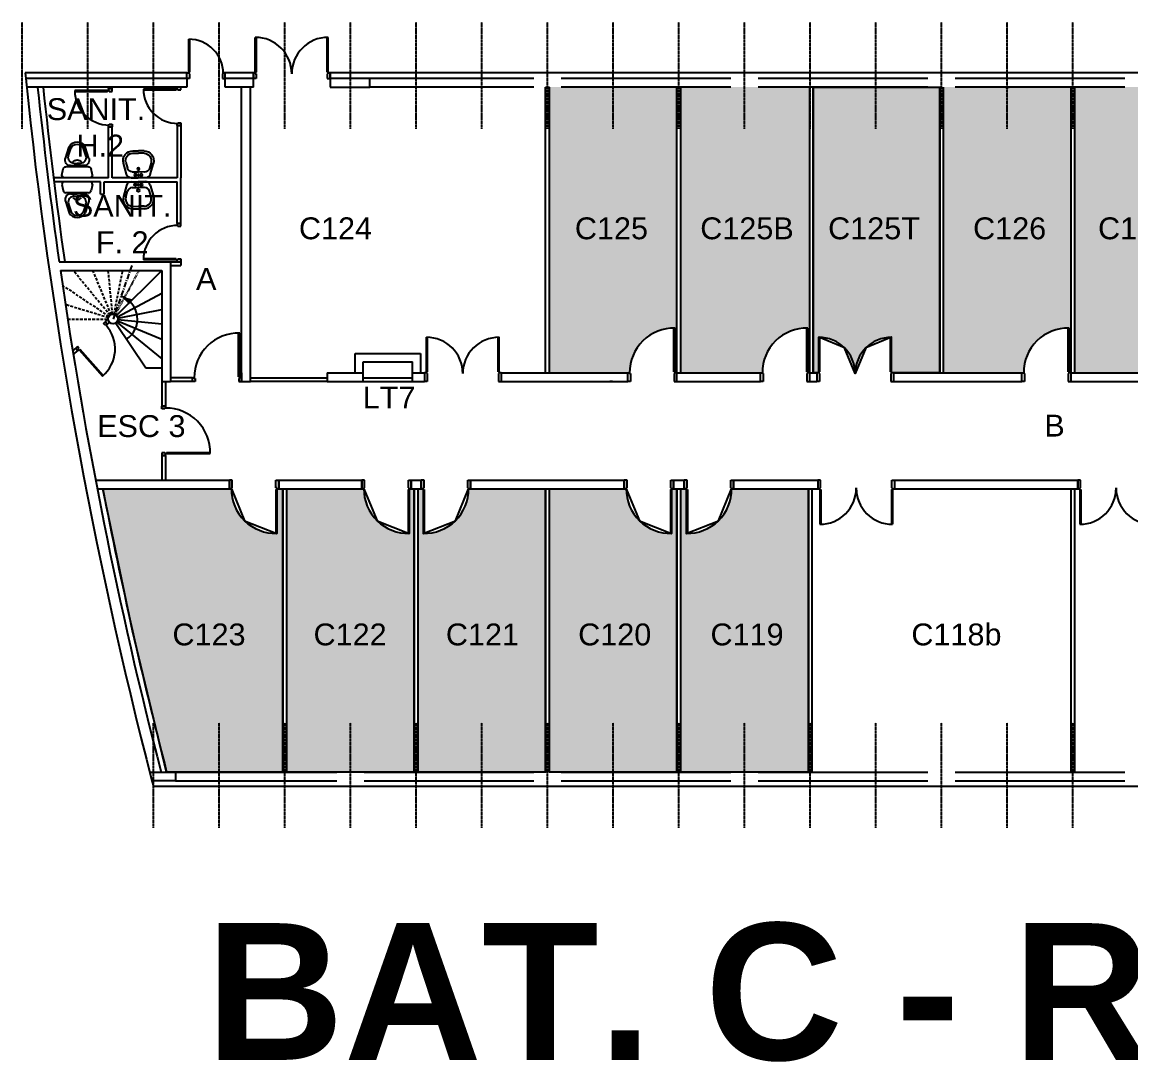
# Model space of a CAD drawing. Extents: x -17026 to -6684, y 7954 to 15956.
# Drawn here: x -17026 to -15000, y 8544 to 10445 of the extents above; entities that cross this region are included whole.
import ezdxf

# ---------------------------------------------------------------- set-up
doc = ezdxf.new("R2010")
doc.units = 0
doc.header["$MEASUREMENT"] = 0
for name, pattern in [('AXES', [2, 1.25, -0.25, 0.25, -0.25]), ('CACHE', [0.375, 0.25, -0.125]), ('DISCONTINU2', [0.375, 0.25, -0.125])]:
    doc.linetypes.add(name, pattern=pattern)
doc.layers.get('0').update_dxf_attribs({"linetype": 'CONTINUOUS'})
for name, color, linetype in [('BA_AXE_TRAME', 253, 'AXES'), ('BA_CLOISON_EXISTANTE', 4, 'CONTINUOUS'), ('BA_DOUBLAGE', 134, 'CONTINUOUS'), ('BA_ESCALIER', 8, 'CONTINUOUS'), ('BA_ESCALIER_CACHE', 252, 'DISCONTINU2'), ('BA_MENUIS_EXTERIEURE', 6, 'CONTINUOUS'), ('BA_MENUIS_INTERIEURE', 202, 'CONTINUOUS'), ('BA_STRUCTURE', 5, 'CONTINUOUS'), ('EQ_SANITAIRE', 60, 'CONTINUOUS'), ('Nom. Circulation', 1, 'CONTINUOUS'), ('Nom. Texte', 250, 'CONTINUOUS'), ('SUN', 2, 'CONTINUOUS'), ('TXT_REP_PIECE', 250, 'CONTINUOUS')]:
    doc.layers.add(name, color=color, linetype=linetype)
doc.styles.add('ARIAL', font='arial.ttf')

# ---------------------------------------------------------------- blocks, each defined once
blk = doc.blocks.new('WC')
for p, q in [((-35.6, 21.6), (-56.7, 14.5)), ((-20.3, -20.8), (-20.3, 20.8)), ((-5, 27.9), (-16.3, 25.7)), ((0, -22.9), (0, 22.9)), ((-39.3, 16.2), (-55.4, 10.7)), ((-26.4, 5.3), (-26.4, 0)), ((-26.4, -5.3), (-26.4, 0)), ((-20.3, 14), (-22.5, 14)), ((-22.4, 12.2), (-22.4, 0)), ((-22.4, -12.2), (-22.4, 0)), ((-35.6, -21.6), (-56.7, -14.5)), ((-39.3, -16.2), (-55.4, -10.7)), ((-20.3, -14), (-22.5, -14)), ((-5, -27.9), (-16.3, -25.7))]:
    blk.add_line(p, q)
for centre, radius, start, end in [((-32.4, 12.2), 10, 0, 108.6162), ((-15.3, 20.8), 5, 101.0796, 180), ((-5, 22.9), 5, 0, 90), ((-49.5, 0), 16.2, 116.4444, 180), ((-49.5, -0.4), 16.2, 178.1961, 178.7319), ((-49.5, 0), 16.2, 180, 243.5556), ((-49.5, 0), 12.2, 116.4444, 180), ((-49.5, 0), 12.2, 180, 243.5556), ((-37.4, 5.3), 11, 0, 102.4), ((-21.2, 0), 11.5, 134.9643, 225.0357), ((-37.4, -5.3), 11, 257.6, 0), ((-32.4, -12.2), 10, 251.3838, 0), ((-15.3, -20.8), 5, 180, 258.9204), ((-5, -22.9), 5, 270, 0)]:
    blk.add_arc(centre, radius, start, end)
blk = doc.blocks.new('LAV60')
for p, q in [((-14.4, 0), (0, 0)), ((14.4, 0), (0, 0)), ((-24, -7.3), (-30.4, -29.5)), ((-25.6, -30.9), (-22.3, -19.3)), ((-12.7, -12), (0, -12)), ((12.7, -12), (0, -12)), ((25.6, -30.9), (22.3, -19.3)), ((24, -7.3), (30.4, -29.5)), ((-11.2, -50), (0, -50)), ((-11.2, -55), (0, -55)), ((11.2, -50), (0, -50)), ((11.2, -55), (0, -55))]:
    blk.add_line(p, q)
for centre, radius in [((-6, -6), 2.61), ((0, -17.8), 2.54), ((0, -6), 1.44), ((6, -6), 2.61)]:
    blk.add_circle(centre, radius)
for centre, radius, start, end in [((-14.4, -10), 10, 90, 164.0546), ((14.4, -10), 10, 15.9454, 90), ((-12.7, -22), 10, 90, 164.0546), ((12.7, -22), 10, 15.9454, 90), ((-11.2, -35), 20, 164.0546, 270), ((-11.2, -35), 15, 164.0546, 270), ((11.2, -35), 20, 270, 15.9454), ((11.2, -35), 15, 270, 15.9454)]:
    blk.add_arc(centre, radius, start, end)

msp = doc.modelspace()

# ---------------------------------------------------------------- hatches: boundary and pattern name
at = {"layer": 'BA_ESCALIER'}
msp.add_hatch(color=256, dxfattribs=at).paths.add_polyline_path([(-16844.9, 9943.7), (-16829.9, 9928.6), (-16825.6, 9938.3)])
at = {"layer": 'SUN'}
h = msp.add_hatch(color=256, dxfattribs=at)
h.dxf.hatch_style = 1
h.paths.add_polyline_path([(-15829.1, 10325.8), (-16040.6, 10325.8), (-16062.1, 10325.8), (-16062.1, 9803.5), (-15919.1, 9803.5), (-15915.6, 9803.5, -0.424281), (-15832.6, 9885.1), (-15832.6, 9803.5), (-15829.1, 9803.5)])
h.paths.add_polyline_path([(-15586.6, 10325.8), (-15680.6, 10325.8), (-15730.6, 10325.8), (-15822.1, 10325.8), (-15822.1, 9803.5), (-15676.6, 9803.5), (-15673.1, 9803.5, -0.424281), (-15590.1, 9885.1), (-15590.1, 9803.5), (-15586.6, 9803.5)])
h.paths.add_polyline_path([(-15109.1, 10325.8), (-15320.6, 10325.8), (-15342.1, 10325.8), (-15342.1, 9803.5), (-15199.1, 9803.5), (-15195.6, 9803.5, -0.424281), (-15112.6, 9885.1), (-15112.6, 9803.5), (-15109.1, 9803.5)])
h.paths.add_polyline_path([(-14869.1, 10325.8), (-14960.6, 10325.8), (-15010.6, 10325.8), (-15102.1, 10325.8), (-15102.1, 9803.5), (-14959.1, 9803.5), (-14955.6, 9803.5, -0.424281), (-14872.6, 9885.1), (-14872.6, 9803.5), (-14869.1, 9803.5)])
h.paths.add_polyline_path([(-16026, 10025.6), (-15872.4, 10025.6), (-15872.4, 10108), (-16026, 10108)], flags=24)
h.paths.add_polyline_path([(-15796.6, 10025.6), (-15605.7, 10025.6), (-15605.7, 10108), (-15796.6, 10108)], flags=24)
h.paths.add_polyline_path([(-15298.2, 10025.6), (-15144.6, 10025.6), (-15144.6, 10108), (-15298.2, 10108)], flags=24)
h.paths.add_polyline_path([(-15069.6, 10025.6), (-14878.7, 10025.6), (-14878.7, 10108), (-15069.6, 10108)], flags=24)
h = msp.add_hatch(color=256, dxfattribs=at)
h.dxf.hatch_style = 1
h.paths.add_polyline_path([(-15349.1, 10325.8), (-15579.6, 10325.8), (-15579.6, 9803.5), (-15570, 9803.5), (-15570, 9868.5, -0.414137), (-15503.5, 9802, -0.414214), (-15437, 9868.5), (-15437, 9803.5), (-15349.1, 9803.5)])
h.paths.add_polyline_path([(-15563.8, 10025.6), (-15376.1, 10025.6), (-15376.1, 10108), (-15563.8, 10108)], flags=24)
h = msp.add_hatch(color=256, dxfattribs=at)
h.dxf.hatch_style = 1
h.paths.add_polyline_path([(-16643.4, 9591.5), (-16878.4, 9591.5), (-16824, 9331.6), (-16761.6, 9073.5), (-16549.1, 9073.5), (-16549.1, 9591.5), (-16560.4, 9591.5), (-16560.4, 9509.9, -0.424281)])
h.paths.add_polyline_path([(-16401.3, 9591.5), (-16542.1, 9591.5), (-16542.1, 9073.5), (-16309.1, 9073.5), (-16309.1, 9591.5), (-16318.3, 9591.5), (-16318.4, 9509.9, -0.424281)])
h.paths.add_polyline_path([(-16069.1, 9591.5), (-16209.8, 9591.5, -0.424281), (-16292.8, 9509.9), (-16292.8, 9591.5), (-16302.1, 9591.5), (-16302.1, 9073.5), (-16069.1, 9073.5)])
h.paths.add_polyline_path([(-16062.1, 9073.5), (-15829.1, 9073.5), (-15829.1, 9591.5), (-15838.9, 9591.5), (-15838.9, 9509.9, -0.424281), (-15921.9, 9591.5), (-16062.1, 9591.5)])
h.paths.add_polyline_path([(-15822.1, 9073.5), (-15589.1, 9073.5), (-15589.1, 9591.5), (-15729.3, 9591.5, -0.424281), (-15812.2, 9509.9), (-15812.3, 9591.5), (-15822.1, 9591.5)])
h.paths.add_polyline_path([(-16761.2, 9283.1), (-16607.6, 9283.1), (-16607.6, 9365.5), (-16761.2, 9365.5)], flags=24)
h.paths.add_polyline_path([(-16503.1, 9283.1), (-16349.5, 9283.1), (-16349.5, 9365.5), (-16503.1, 9365.5)], flags=24)
h.paths.add_polyline_path([(-16257.7, 9283.1), (-16104.1, 9283.1), (-16104.1, 9365.5), (-16257.7, 9365.5)], flags=24)
h.paths.add_polyline_path([(-16019.7, 9283.1), (-15866.1, 9283.1), (-15866.1, 9365.5), (-16019.7, 9365.5)], flags=24)
h.paths.add_polyline_path([(-15778.1, 9283.1), (-15624.5, 9283.1), (-15624.5, 9365.5), (-15778.1, 9365.5)], flags=24)

# ---------------------------------------------------------------- linework, layer by layer
at = {"layer": 'BA_AXE_TRAME'}
for p, q in [((-17025.6, 10249.8), (-17025.6, 10444.6)), ((-16905.6, 10249.8), (-16905.6, 10444.6)), ((-16785.6, 10249.8), (-16785.6, 10444.6)), ((-16665.6, 10249.8), (-16665.6, 10444.6)), ((-16545.6, 10249.8), (-16545.6, 10444.6)), ((-16545.6, 10249.8), (-16545.6, 10444.6)), ((-16425.6, 10249.8), (-16425.6, 10444.6)), ((-16425.6, 10249.8), (-16425.6, 10444.6)), ((-16305.6, 10249.8), (-16305.6, 10444.6)), ((-16305.6, 10249.8), (-16305.6, 10444.6)), ((-16185.6, 10249.8), (-16185.6, 10444.6)), ((-16185.6, 10249.8), (-16185.6, 10444.6)), ((-16065.6, 10249.8), (-16065.6, 10444.6)), ((-16065.6, 10249.8), (-16065.6, 10444.6)), ((-15945.6, 10249.8), (-15945.6, 10444.6)), ((-15945.6, 10249.8), (-15945.6, 10444.6)), ((-15825.6, 10249.8), (-15825.6, 10444.6)), ((-15825.6, 10249.8), (-15825.6, 10444.6)), ((-15705.6, 10249.8), (-15705.6, 10444.6)), ((-15705.6, 10249.8), (-15705.6, 10444.6)), ((-15585.6, 10249.8), (-15585.6, 10444.6)), ((-15585.6, 10249.8), (-15585.6, 10444.6)), ((-15465.6, 10249.8), (-15465.6, 10444.6)), ((-15465.6, 10249.8), (-15465.6, 10444.6)), ((-15345.6, 10249.8), (-15345.6, 10444.6)), ((-15345.6, 10249.8), (-15345.6, 10444.6)), ((-15225.6, 10249.8), (-15225.6, 10444.6)), ((-15225.6, 10249.8), (-15225.6, 10444.6)), ((-15105.6, 10249.8), (-15105.6, 10444.6)), ((-15105.6, 10249.8), (-15105.6, 10444.6)), ((-16785.6, 8971.9), (-16785.6, 9163.5)), ((-16665.6, 8971.9), (-16665.6, 9163.5)), ((-16545.6, 8971.9), (-16545.6, 9163.5)), ((-16425.6, 8971.9), (-16425.6, 9163.5)), ((-16305.6, 8971.9), (-16305.6, 9163.5)), ((-16185.6, 8971.9), (-16185.6, 9163.5)), ((-16065.6, 8971.9), (-16065.6, 9163.5)), ((-15945.6, 8971.9), (-15945.6, 9163.5)), ((-15825.6, 8971.9), (-15825.6, 9163.5)), ((-15705.6, 8971.9), (-15705.6, 9163.5)), ((-15585.6, 8971.9), (-15585.6, 9163.5)), ((-15465.6, 8971.9), (-15465.6, 9163.5)), ((-15345.6, 8971.9), (-15345.6, 9163.5)), ((-15225.6, 8971.9), (-15225.6, 9163.5)), ((-15105.6, 8971.9), (-15105.6, 9163.5))]:
    msp.add_line(p, q, dxfattribs=at)
at = {"layer": 'BA_CLOISON_EXISTANTE'}
for p, q in [((-16868, 10323), (-16868, 10325.8)), ((-16868, 10323), (-16861, 10323)), ((-16861, 10323), (-16861, 10325.8)), ((-16069.1, 9803.5), (-16069.1, 10325.8)), ((-16069.1, 10325.8), (-16062.1, 10325.8)), ((-16062.1, 9803.5), (-16062.1, 10325.8)), ((-15829.1, 9803.5), (-15829.1, 10325.8)), ((-15829.1, 10325.8), (-15822.1, 10325.8)), ((-15822.1, 9803.5), (-15822.1, 10325.8)), ((-15586.6, 9803.5), (-15586.6, 10325.8)), ((-15579.6, 9963.4), (-15579.6, 10325.8)), ((-15349.1, 9803.5), (-15349.1, 10325.8)), ((-15342.1, 9803.5), (-15342.1, 10325.8)), ((-15229.1, 10325.8), (-15222.1, 10325.8)), ((-15109.1, 9803.5), (-15109.1, 10325.8)), ((-15102.1, 9803.5), (-15102.1, 10325.8)), ((-16868, 10159.9), (-16868, 10253)), ((-16868, 10253), (-16861, 10253)), ((-16861, 10159.9), (-16861, 10253)), ((-16742.6, 10255.8), (-16742.6, 10159.9)), ((-16742.6, 10255.8), (-16735.6, 10255.8)), ((-16735.6, 10255.8), (-16735.6, 10159.9)), ((-16868, 10159.9), (-16967.5, 10159.9)), ((-16882.6, 10152.9), (-16967.5, 10152.9)), ((-16882.6, 10129.9), (-16882.6, 10152.9)), ((-16875.6, 10129.9), (-16875.6, 10152.9)), ((-16875.6, 10152.9), (-16742.6, 10152.9)), ((-16742.6, 10159.9), (-16861, 10159.9)), ((-16742.6, 10076.6), (-16742.6, 10152.9)), ((-16735.6, 10076.6), (-16735.6, 10159.9)), ((-16882.6, 10129.9), (-16875.6, 10129.9)), ((-16742.6, 10076.6), (-16735.6, 10076.6)), ((-16754.6, 10006.6), (-16735.6, 10006.6)), ((-16754.6, 9999.6), (-16735.6, 9999.6)), ((-16735.6, 10006.6), (-16735.6, 9999.6)), ((-15579.6, 9803.5), (-15579.6, 9956.4)), ((-16868.4, 9901.4), (-16873.9, 9896.5)), ((-16870.2, 9892.3), (-16873.9, 9896.5)), ((-16866.2, 9895.9), (-16870.2, 9892.3)), ((-16927.8, 9848.8), (-16933.3, 9844)), ((-16924.1, 9844.6), (-16927.8, 9848.8)), ((-16924.1, 9844.6), (-16932.3, 9837.4)), ((-16770.6, 9787.5), (-16770.6, 9742.5)), ((-16763.6, 9787.5), (-16763.6, 9742.5)), ((-16714.6, 9794.5), (-16754.6, 9794.5)), ((-16714.6, 9787.5), (-16754.6, 9787.5)), ((-16608.6, 9794.5), (-16468.6, 9794.5)), ((-16468.6, 9787.5), (-16608.6, 9787.5)), ((-16402.4, 9794.5), (-16312.5, 9794.5)), ((-16402.4, 9787.5), (-16312.5, 9787.5)), ((-16402.4, 9787.5), (-16312.5, 9787.5)), ((-16763.6, 9742.5), (-16770.6, 9742.5)), ((-16763.6, 9652.5), (-16770.6, 9652.5)), ((-16770.6, 9652.5), (-16770.6, 9607.5)), ((-16763.6, 9652.5), (-16763.6, 9607.5)), ((-16549.1, 9073.5), (-16549.1, 9591.5)), ((-16542.1, 9073.5), (-16542.1, 9591.5)), ((-16309.1, 9073.5), (-16309.1, 9591.5)), ((-16302.1, 9073.5), (-16302.1, 9591.5)), ((-16069.1, 9073.5), (-16069.1, 9591.5)), ((-16062.1, 9073.5), (-16062.1, 9591.5)), ((-15829.1, 9073.5), (-15829.1, 9591.5)), ((-15822.1, 9073.5), (-15822.1, 9591.5)), ((-15589.1, 9073.5), (-15589.1, 9591.5)), ((-15582.1, 9073.5), (-15582.1, 9591.5)), ((-15109.1, 9073.5), (-15109.1, 9591.5)), ((-15102.1, 9073.5), (-15102.1, 9591.5))]:
    msp.add_line(p, q, dxfattribs=at)
at = {"layer": 'BA_CLOISON_EXISTANTE', "color": 4}
for p, q in [((-15586.6, 9803.5), (-15586.6, 10325.8)), ((-15579.6, 9803.5), (-15579.6, 10325.8))]:
    msp.add_line(p, q, dxfattribs=at)
at = {"layer": 'BA_DOUBLAGE', "ltscale": 10}
for start, end in [(185.95235, 188.10495), (190.92267, 194.47719)]:
    msp.add_arc((-8473.2, 11213.5), 8560.2, start, end, dxfattribs=at)
at = {"layer": 'BA_ESCALIER', "linetype": 'CACHE', "ltscale": 20}
for p, q in [((-16865.1, 9908.6), (-16932.4, 9990.6)), ((-16862.9, 9910), (-16896.3, 9990.6)), ((-16860.4, 9910.6), (-16868.3, 9990.6)), ((-16857.8, 9910.5), (-16841.8, 9990.6)), ((-16866.9, 9906.7), (-16951.8, 9963.4)), ((-16868, 9904.3), (-16946.5, 9928.1)), ((-16942.5, 9901.7), (-16868.4, 9901.7))]:
    msp.add_line(p, q, dxfattribs=at)
at = {"layer": 'BA_ESCALIER', "linetype": 'CACHE', "ltscale": 7}
msp.add_line((-16855.3, 9909.6), (-16812, 9990.6), dxfattribs=at)
at = {"layer": 'BA_ESCALIER'}
for p, q in [((-16853.2, 9908), (-16770.6, 9990.6)), ((-16851.7, 9905.9), (-16770.6, 9949.3)), ((-16850.8, 9903.5), (-16770.6, 9919.4)), ((-16854.6, 9894.4), (-16799.9, 9812.6)), ((-16852.6, 9896.1), (-16770.6, 9828.8)), ((-16851.3, 9898.3), (-16770.6, 9864.9)), ((-16850.7, 9900.9), (-16770.6, 9893)), ((-16799.9, 9812.6), (-16770.6, 9812.6))]:
    msp.add_line(p, q, dxfattribs=at)
msp.add_arc((-16859.5, 9901.7), 44.4, 303.75, 70.8279, dxfattribs=at)
at = {"layer": 'BA_ESCALIER_CACHE', "linetype": 'AXES', "ltscale": 8}
msp.add_line((-16825.5, 9999.5), (-16859.5, 9901.7), dxfattribs=at)
at = {"layer": 'BA_MENUIS_EXTERIEURE'}
for p, q in [((-16724.7, 10351.8), (-17020.1, 10351.8)), ((-17020.1, 10351.8), (-17019.1, 10341.8)), ((-16724.7, 10341.8), (-16724.7, 10351.8)), ((-16654.7, 10341.8), (-16654.7, 10351.8)), ((-16603.1, 10351.8), (-16654.7, 10351.8)), ((-16603.1, 10341.8), (-16603.1, 10351.8)), ((-13662, 10351.8), (-16463.1, 10351.8)), ((-16463.1, 10341.8), (-16463.1, 10351.8)), ((-16463.1, 10341.8), (-16463.1, 10351.8)), ((-13662, 10351.8), (-16463.1, 10351.8)), ((-16603.1, 10341.8), (-16654.7, 10341.8)), ((-16090.6, 10341.8), (-16390.1, 10341.8)), ((-16090.6, 10341.8), (-16390.1, 10341.8)), ((-15730.6, 10341.8), (-16040.6, 10341.8)), ((-15730.6, 10341.8), (-16040.6, 10341.8)), ((-15370.6, 10341.8), (-15680.6, 10341.8)), ((-15370.6, 10341.8), (-15680.6, 10341.8)), ((-15010.6, 10341.8), (-15320.6, 10341.8)), ((-15010.6, 10341.8), (-15320.6, 10341.8)), ((-16090.6, 10325.8), (-16390.1, 10325.8)), ((-16090.6, 10325.8), (-16390.1, 10325.8)), ((-15730.6, 10325.8), (-16040.6, 10325.8)), ((-15730.6, 10325.8), (-16040.6, 10325.8)), ((-15370.6, 10325.8), (-15680.6, 10325.8)), ((-15370.6, 10325.8), (-15680.6, 10325.8)), ((-15010.6, 10325.8), (-15320.6, 10325.8)), ((-15010.6, 10325.8), (-15320.6, 10325.8)), ((-16788.5, 9057.5), (-16785.9, 9047.5)), ((-16745.6, 9073.5), (-16450.6, 9073.5)), ((-16745.6, 9057.5), (-16450.6, 9057.5)), ((-16400.6, 9073.5), (-16090.6, 9073.5)), ((-16400.6, 9057.5), (-16090.6, 9057.5)), ((-16040.6, 9073.5), (-15730.6, 9073.5)), ((-16040.6, 9057.5), (-15730.6, 9057.5)), ((-15680.6, 9073.5), (-15370.6, 9073.5)), ((-15680.6, 9057.5), (-15370.6, 9057.5)), ((-15320.6, 9073.5), (-15010.6, 9073.5)), ((-15320.6, 9057.5), (-15010.6, 9057.5)), ((-16785.9, 9047.5), (-13661, 9047.5))]:
    msp.add_line(p, q, dxfattribs=at)
at = {"layer": 'BA_MENUIS_INTERIEURE'}
for p, q in [((-16721.2, 10353.3), (-16721.2, 10413.3)), ((-16719.2, 10353.3), (-16719.2, 10413.3)), ((-16599.6, 10353.3), (-16599.6, 10416.8)), ((-16597.6, 10353.3), (-16597.6, 10416.8)), ((-16468.6, 10353.3), (-16468.6, 10416.8)), ((-16468.6, 10353.3), (-16468.6, 10416.8)), ((-16466.6, 10353.3), (-16466.6, 10416.8)), ((-16466.6, 10353.3), (-16466.6, 10416.8)), ((-16724.7, 10351.8), (-16721.2, 10351.8)), ((-16724.7, 10341.8), (-16724.7, 10351.8)), ((-16721.2, 10353.3), (-16719.2, 10353.3)), ((-16721.2, 10351.8), (-16721.2, 10350.3)), ((-16654.7, 10351.8), (-16658.2, 10351.8)), ((-16658.2, 10351.8), (-16658.2, 10350.3)), ((-16654.7, 10341.8), (-16654.7, 10351.8)), ((-16599.6, 10351.8), (-16603.1, 10351.8)), ((-16603.1, 10351.8), (-16603.1, 10341.8)), ((-16599.6, 10353.3), (-16597.6, 10353.3)), ((-16599.6, 10351.8), (-16599.6, 10350.3)), ((-16466.6, 10353.3), (-16468.6, 10353.3)), ((-16466.6, 10353.3), (-16468.6, 10353.3)), ((-16466.6, 10351.8), (-16466.6, 10350.3)), ((-16463.1, 10351.8), (-16466.6, 10351.8)), ((-16466.6, 10351.8), (-16466.6, 10350.3)), ((-16463.1, 10351.8), (-16466.6, 10351.8)), ((-16463.1, 10351.8), (-16463.1, 10341.8)), ((-16463.1, 10351.8), (-16463.1, 10341.8)), ((-16719.7, 10341.8), (-16724.7, 10341.8)), ((-16721.2, 10350.3), (-16719.7, 10350.3)), ((-16719.7, 10350.3), (-16719.7, 10341.8)), ((-16659.7, 10350.3), (-16659.7, 10341.8)), ((-16658.2, 10350.3), (-16659.7, 10350.3)), ((-16659.7, 10341.8), (-16654.7, 10341.8)), ((-16598.1, 10341.8), (-16603.1, 10341.8)), ((-16599.6, 10350.3), (-16598.1, 10350.3)), ((-16598.1, 10350.3), (-16598.1, 10341.8)), ((-16468.1, 10350.3), (-16468.1, 10341.8)), ((-16466.6, 10350.3), (-16468.1, 10350.3)), ((-16468.1, 10350.3), (-16468.1, 10341.8)), ((-16466.6, 10350.3), (-16468.1, 10350.3)), ((-16468.1, 10341.8), (-16463.1, 10341.8)), ((-16468.1, 10341.8), (-16463.1, 10341.8)), ((-16869.5, 10319.5), (-16929.5, 10319.5)), ((-16869.5, 10317.5), (-16929.4, 10317.5)), ((-16869.5, 10319.5), (-16869.5, 10317.5)), ((-16861, 10323), (-16868, 10323)), ((-16868, 10323), (-16868, 10319.5)), ((-16868, 10319.5), (-16866.5, 10319.5)), ((-16866.5, 10319.5), (-16866.5, 10318)), ((-16866.5, 10318), (-16861, 10318)), ((-16861, 10318), (-16861, 10323)), ((-16744.1, 10322.3), (-16804.1, 10322.3)), ((-16744.1, 10320.3), (-16804.1, 10320.3)), ((-16744.1, 10322.3), (-16744.1, 10320.3)), ((-16742.6, 10325.8), (-16742.6, 10322.3)), ((-16742.6, 10322.3), (-16741.1, 10322.3)), ((-16741.1, 10322.3), (-16741.1, 10320.8)), ((-16741.1, 10320.8), (-16735.6, 10320.8)), ((-16735.6, 10320.8), (-16735.6, 10325.8)), ((-16868, 10256.5), (-16866.5, 10256.5)), ((-16868, 10253), (-16868, 10256.5)), ((-16861, 10253), (-16868, 10253)), ((-16866.5, 10256.5), (-16866.5, 10258)), ((-16866.5, 10258), (-16861, 10258)), ((-16861, 10258), (-16861, 10253)), ((-16742.6, 10259.3), (-16741.1, 10259.3)), ((-16742.6, 10255.8), (-16742.6, 10259.3)), ((-16735.6, 10255.8), (-16742.6, 10255.8)), ((-16741.1, 10259.3), (-16741.1, 10260.8)), ((-16741.1, 10260.8), (-16735.6, 10260.8)), ((-16735.6, 10260.8), (-16735.6, 10255.8)), ((-16742.6, 10076.6), (-16742.6, 10073.1)), ((-16735.6, 10076.6), (-16742.6, 10076.6)), ((-16742.6, 10073.1), (-16741.1, 10073.1)), ((-16741.1, 10073.1), (-16741.1, 10071.6)), ((-16741.1, 10071.6), (-16735.6, 10071.6)), ((-16735.6, 10071.6), (-16735.6, 10076.6)), ((-16744.1, 10012.1), (-16804.1, 10012.1)), ((-16744.1, 10010.1), (-16804.1, 10010.1)), ((-16744.1, 10010.1), (-16744.1, 10012.1)), ((-16742.6, 10010.1), (-16741.1, 10010.1)), ((-16742.6, 10006.6), (-16742.6, 10010.1)), ((-16741.1, 10011.6), (-16735.6, 10011.6)), ((-16741.1, 10010.1), (-16741.1, 10011.6)), ((-16735.6, 10011.6), (-16735.6, 10006.6)), ((-16735.6, 10006.6), (-16742.6, 10006.6)), ((-16876.9, 9893.9), (-16873.9, 9896.5)), ((-16874, 9890.6), (-16876.9, 9893.9)), ((-16873.1, 9891.4), (-16874, 9890.6)), ((-16873.9, 9896.5), (-16870.2, 9892.3)), ((-16872.3, 9890.5), (-16873.1, 9891.4)), ((-16870.2, 9892.3), (-16872.3, 9890.5)), ((-16630.1, 9796), (-16630.1, 9876.1)), ((-16628.1, 9796), (-16628.1, 9876.1)), ((-16287, 9805), (-16287, 9868.5)), ((-16287, 9805), (-16287, 9868.5)), ((-16285, 9805), (-16285, 9868.4)), ((-16285, 9805), (-16285, 9868.4)), ((-16156, 9805), (-16156, 9868.4)), ((-16156, 9805), (-16156, 9868.4)), ((-16154, 9805), (-16154, 9868.5)), ((-16154, 9805), (-16154, 9868.5)), ((-15834.6, 9805), (-15834.6, 9885.1)), ((-15832.6, 9805), (-15832.6, 9885.1)), ((-15592.1, 9805), (-15592.1, 9885.1)), ((-15590.1, 9805), (-15590.1, 9885.1)), ((-15570, 9805), (-15570, 9868.5)), ((-15570, 9805), (-15570, 9868.5)), ((-15568, 9805), (-15568, 9868.4)), ((-15568, 9805), (-15568, 9868.4)), ((-15439.1, 9805), (-15439.1, 9868.4)), ((-15439.1, 9805), (-15439.1, 9868.4)), ((-15437.1, 9805), (-15437.1, 9868.5)), ((-15437.1, 9805), (-15437.1, 9868.5)), ((-15114.6, 9805), (-15114.6, 9885.1)), ((-15112.6, 9805), (-15112.6, 9885.1)), ((-16924.8, 9851.5), (-16927.8, 9848.8)), ((-16927.8, 9848.8), (-16924.1, 9844.6)), ((-16921.9, 9848.2), (-16924.8, 9851.5)), ((-16924.1, 9844.6), (-16922, 9846.5)), ((-16922.8, 9847.4), (-16921.9, 9848.2)), ((-16922, 9846.5), (-16922.8, 9847.4)), ((-16921.2, 9845.6), (-16920, 9846.7)), ((-16921.2, 9845.6), (-16878.8, 9797.6)), ((-16920, 9846.7), (-16877.6, 9798.6)), ((-16287, 9805), (-16285, 9805)), ((-16287, 9805), (-16285, 9805)), ((-16154, 9805), (-16156, 9805)), ((-16154, 9805), (-16156, 9805)), ((-15832.6, 9805), (-15834.6, 9805)), ((-15590.1, 9805), (-15592.1, 9805)), ((-15570, 9805), (-15568, 9805)), ((-15570, 9805), (-15568, 9805)), ((-15437.1, 9805), (-15439.1, 9805)), ((-15437.1, 9805), (-15439.1, 9805)), ((-15112.6, 9805), (-15114.6, 9805)), ((-16714.6, 9794.5), (-16711.1, 9794.5)), ((-16714.6, 9787.5), (-16714.6, 9794.5)), ((-16709.6, 9787.5), (-16714.6, 9787.5)), ((-16711.1, 9794.5), (-16711.1, 9793)), ((-16711.1, 9793), (-16709.6, 9793)), ((-16709.6, 9793), (-16709.6, 9787.5)), ((-16628.1, 9796), (-16630.1, 9796)), ((-16628.1, 9793), (-16629.6, 9793)), ((-16629.6, 9793), (-16629.6, 9787.5)), ((-16629.6, 9787.5), (-16624.6, 9787.5)), ((-16624.6, 9794.5), (-16628.1, 9794.5)), ((-16628.1, 9794.5), (-16628.1, 9793)), ((-16624.6, 9787.5), (-16624.6, 9794.5)), ((-16290.5, 9803.5), (-16290.5, 9787.5)), ((-16287, 9803.5), (-16290.5, 9803.5)), ((-16290.5, 9803.5), (-16290.5, 9787.5)), ((-16287, 9803.5), (-16290.5, 9803.5)), ((-16285.5, 9787.5), (-16290.5, 9787.5)), ((-16285.5, 9787.5), (-16290.5, 9787.5)), ((-16287, 9803.5), (-16287, 9802)), ((-16287, 9803.5), (-16287, 9802)), ((-16287, 9802), (-16285.5, 9802)), ((-16287, 9802), (-16285.5, 9802)), ((-16285.5, 9802), (-16285.5, 9787.5)), ((-16285.5, 9802), (-16285.5, 9787.5)), ((-16155.5, 9802), (-16155.5, 9787.5)), ((-16154, 9802), (-16155.5, 9802)), ((-16155.5, 9802), (-16155.5, 9787.5)), ((-16154, 9802), (-16155.5, 9802)), ((-16155.5, 9787.5), (-16150.5, 9787.5)), ((-16155.5, 9787.5), (-16150.5, 9787.5)), ((-16150.5, 9803.5), (-16154, 9803.5)), ((-16154, 9803.5), (-16154, 9802)), ((-16150.5, 9803.5), (-16154, 9803.5)), ((-16154, 9803.5), (-16154, 9802)), ((-16150.5, 9803.5), (-16150.5, 9787.5)), ((-16150.5, 9803.5), (-16150.5, 9787.5)), ((-15947, 9787.5), (-15952, 9787.5)), ((-15919.1, 9787.5), (-15919.1, 9803.5)), ((-15919.1, 9803.5), (-15915.6, 9803.5)), ((-15914.1, 9787.5), (-15919.1, 9787.5)), ((-15915.6, 9803.5), (-15915.6, 9802)), ((-15915.6, 9802), (-15914.1, 9802)), ((-15914.1, 9802), (-15914.1, 9787.5)), ((-15834.1, 9802), (-15834.1, 9787.5)), ((-15832.6, 9802), (-15834.1, 9802)), ((-15834.1, 9787.5), (-15829.1, 9787.5)), ((-15832.6, 9803.5), (-15832.6, 9802)), ((-15829.1, 9803.5), (-15832.6, 9803.5)), ((-15829.1, 9787.5), (-15829.1, 9803.5)), ((-15676.6, 9787.5), (-15676.6, 9803.5)), ((-15676.6, 9803.5), (-15673.1, 9803.5)), ((-15671.6, 9787.5), (-15676.6, 9787.5)), ((-15673.1, 9803.5), (-15673.1, 9802)), ((-15673.1, 9802), (-15671.6, 9802)), ((-15671.6, 9802), (-15671.6, 9787.5)), ((-15591.6, 9802), (-15591.6, 9787.5)), ((-15590.1, 9802), (-15591.6, 9802)), ((-15591.6, 9787.5), (-15586.6, 9787.5)), ((-15590.1, 9803.5), (-15590.1, 9802)), ((-15586.6, 9803.5), (-15590.1, 9803.5)), ((-15586.6, 9787.5), (-15586.6, 9803.5)), ((-15573.5, 9803.5), (-15573.5, 9787.5)), ((-15570, 9803.5), (-15573.5, 9803.5)), ((-15573.5, 9803.5), (-15573.5, 9787.5)), ((-15570, 9803.5), (-15573.5, 9803.5)), ((-15568.5, 9787.5), (-15573.5, 9787.5)), ((-15568.5, 9787.5), (-15573.5, 9787.5)), ((-15570, 9803.5), (-15570, 9802)), ((-15570, 9803.5), (-15570, 9802)), ((-15570, 9802), (-15568.5, 9802)), ((-15570, 9802), (-15568.5, 9802)), ((-15568.5, 9802), (-15568.5, 9787.5)), ((-15568.5, 9802), (-15568.5, 9787.5)), ((-15438.5, 9802), (-15438.5, 9787.5)), ((-15437, 9802), (-15438.5, 9802)), ((-15438.5, 9802), (-15438.5, 9787.5)), ((-15437, 9802), (-15438.5, 9802)), ((-15438.5, 9787.5), (-15433.5, 9787.5)), ((-15438.5, 9787.5), (-15433.5, 9787.5)), ((-15433.5, 9803.5), (-15437, 9803.5)), ((-15437, 9803.5), (-15437, 9802)), ((-15433.5, 9803.5), (-15437, 9803.5)), ((-15437, 9803.5), (-15437, 9802)), ((-15433.5, 9803.5), (-15433.5, 9787.5)), ((-15433.5, 9803.5), (-15433.5, 9787.5)), ((-15199.1, 9787.5), (-15199.1, 9803.5)), ((-15199.1, 9803.5), (-15195.6, 9803.5)), ((-15194.1, 9787.5), (-15199.1, 9787.5)), ((-15195.6, 9803.5), (-15195.6, 9802)), ((-15195.6, 9802), (-15194.1, 9802)), ((-15194.1, 9802), (-15194.1, 9787.5)), ((-15114.1, 9802), (-15114.1, 9787.5)), ((-15112.6, 9802), (-15114.1, 9802)), ((-15114.1, 9787.5), (-15109.1, 9787.5)), ((-15112.6, 9803.5), (-15112.6, 9802)), ((-15109.1, 9803.5), (-15112.6, 9803.5)), ((-15109.1, 9787.5), (-15109.1, 9803.5)), ((-16770.6, 9737.5), (-16770.6, 9742.5)), ((-16770.6, 9742.5), (-16763.6, 9742.5)), ((-16765.1, 9737.5), (-16770.6, 9737.5)), ((-16763.6, 9739), (-16765.1, 9739)), ((-16765.1, 9739), (-16765.1, 9737.5)), ((-16763.6, 9742.5), (-16763.6, 9739)), ((-16770.6, 9657.5), (-16770.6, 9652.5)), ((-16765.1, 9657.5), (-16770.6, 9657.5)), ((-16770.6, 9652.5), (-16763.6, 9652.5)), ((-16765.1, 9656), (-16765.1, 9657.5)), ((-16763.6, 9656), (-16765.1, 9656)), ((-16763.6, 9652.5), (-16763.6, 9656)), ((-16762.1, 9658), (-16682, 9658)), ((-16762.1, 9656), (-16762.1, 9658)), ((-16762.1, 9656), (-16682, 9656)), ((-16646.9, 9607.5), (-16646.9, 9591.5)), ((-16641.9, 9607.5), (-16646.9, 9607.5)), ((-16641.9, 9593), (-16641.9, 9607.5)), ((-16561.9, 9593), (-16561.9, 9607.5)), ((-16561.9, 9607.5), (-16556.9, 9607.5)), ((-16556.9, 9607.5), (-16556.9, 9591.5)), ((-16404.8, 9607.5), (-16404.8, 9591.5)), ((-16399.8, 9607.5), (-16404.8, 9607.5)), ((-16399.8, 9593), (-16399.8, 9607.5)), ((-16319.8, 9593), (-16319.8, 9607.5)), ((-16319.8, 9607.5), (-16314.8, 9607.5)), ((-16314.8, 9607.5), (-16314.8, 9591.5)), ((-16291.3, 9607.5), (-16296.3, 9607.5)), ((-16296.3, 9607.5), (-16296.3, 9591.5)), ((-16291.3, 9593), (-16291.3, 9607.5)), ((-16211.3, 9607.5), (-16206.3, 9607.5)), ((-16211.3, 9593), (-16211.3, 9607.5)), ((-16206.3, 9607.5), (-16206.3, 9591.5)), ((-15925.4, 9607.5), (-15925.4, 9591.5)), ((-15920.4, 9607.5), (-15925.4, 9607.5)), ((-15920.4, 9593), (-15920.4, 9607.5)), ((-15840.4, 9593), (-15840.4, 9607.5)), ((-15840.4, 9607.5), (-15835.4, 9607.5)), ((-15835.4, 9607.5), (-15835.4, 9591.5)), ((-15810.8, 9607.5), (-15815.8, 9607.5)), ((-15815.8, 9607.5), (-15815.8, 9591.5)), ((-15810.8, 9593), (-15810.8, 9607.5)), ((-15730.8, 9607.5), (-15725.8, 9607.5)), ((-15730.8, 9593), (-15730.8, 9607.5)), ((-15725.8, 9607.5), (-15725.8, 9591.5)), ((-15571.6, 9607.5), (-15571.6, 9591.5)), ((-15566.6, 9607.5), (-15571.6, 9607.5)), ((-15566.6, 9593), (-15566.6, 9607.5)), ((-15436.6, 9593), (-15436.6, 9607.5)), ((-15436.6, 9607.5), (-15431.6, 9607.5)), ((-15431.6, 9607.5), (-15431.6, 9591.5)), ((-15096.7, 9607.5), (-15096.7, 9591.5)), ((-15091.7, 9607.5), (-15096.7, 9607.5)), ((-15091.7, 9593), (-15091.7, 9607.5)), ((-16646.9, 9591.5), (-16643.4, 9591.5)), ((-16643.4, 9593), (-16641.9, 9593)), ((-16643.4, 9591.5), (-16643.4, 9593)), ((-16560.4, 9590), (-16562.4, 9590)), ((-16562.4, 9590), (-16562.4, 9509.9)), ((-16560.4, 9593), (-16561.9, 9593)), ((-16560.4, 9591.5), (-16560.4, 9593)), ((-16556.9, 9591.5), (-16560.4, 9591.5)), ((-16560.4, 9590), (-16560.4, 9509.9)), ((-16404.8, 9591.5), (-16401.3, 9591.5)), ((-16401.3, 9593), (-16399.8, 9593)), ((-16401.3, 9591.5), (-16401.3, 9593)), ((-16318.4, 9590), (-16320.4, 9590)), ((-16320.4, 9590), (-16320.4, 9509.9)), ((-16318.3, 9593), (-16319.8, 9593)), ((-16318.4, 9590), (-16318.4, 9509.9)), ((-16318.3, 9591.5), (-16318.3, 9593)), ((-16314.8, 9591.5), (-16318.3, 9591.5)), ((-16296.3, 9591.5), (-16292.8, 9591.5)), ((-16292.8, 9593), (-16291.3, 9593)), ((-16292.8, 9591.5), (-16292.8, 9593)), ((-16292.8, 9590), (-16292.8, 9509.9)), ((-16292.8, 9590), (-16290.8, 9590)), ((-16290.8, 9590), (-16290.8, 9509.9)), ((-16209.8, 9593), (-16211.3, 9593)), ((-16209.8, 9591.5), (-16209.8, 9593)), ((-16206.3, 9591.5), (-16209.8, 9591.5)), ((-15925.4, 9591.5), (-15921.9, 9591.5)), ((-15921.9, 9593), (-15920.4, 9593)), ((-15921.9, 9591.5), (-15921.9, 9593)), ((-15838.9, 9590), (-15840.9, 9590)), ((-15840.9, 9590), (-15840.9, 9509.9)), ((-15838.9, 9593), (-15840.4, 9593)), ((-15838.9, 9591.5), (-15838.9, 9593)), ((-15835.4, 9591.5), (-15838.9, 9591.5)), ((-15838.9, 9590), (-15838.9, 9509.9)), ((-15815.8, 9591.5), (-15812.3, 9591.5)), ((-15812.3, 9593), (-15810.8, 9593)), ((-15812.3, 9591.5), (-15812.3, 9593)), ((-15812.2, 9590), (-15812.2, 9509.9)), ((-15812.2, 9590), (-15810.2, 9590)), ((-15810.2, 9590), (-15810.2, 9509.9)), ((-15729.3, 9593), (-15730.8, 9593)), ((-15729.3, 9591.5), (-15729.3, 9593)), ((-15725.8, 9591.5), (-15729.3, 9591.5)), ((-15571.6, 9591.5), (-15568.1, 9591.5)), ((-15568.1, 9593), (-15566.6, 9593)), ((-15568.1, 9591.5), (-15568.1, 9593)), ((-15568.1, 9590), (-15566.1, 9590)), ((-15568.1, 9590), (-15568.1, 9526.5)), ((-15566.1, 9590), (-15566.1, 9526.5)), ((-15435.1, 9590), (-15437.1, 9590)), ((-15437.1, 9590), (-15437.1, 9526.5)), ((-15435.1, 9593), (-15436.6, 9593)), ((-15435.1, 9591.5), (-15435.1, 9593)), ((-15435.1, 9591.5), (-15431.6, 9591.5)), ((-15435.1, 9590), (-15435.1, 9526.5)), ((-15096.7, 9591.5), (-15093.2, 9591.5)), ((-15093.2, 9593), (-15091.7, 9593)), ((-15093.2, 9591.5), (-15093.2, 9593)), ((-15093.1, 9590), (-15091.1, 9590)), ((-15093.1, 9590), (-15093.1, 9526.5)), ((-15091.1, 9590), (-15091.1, 9526.5))]:
    msp.add_line(p, q, dxfattribs=at)
for centre, radius, start, end in [((-16721.2, 10350.3), 63, 0, 89.9842), ((-16599.6, 10350.3), 66.5, 0, 89.985), ((-16466.6, 10350.3), 66.5, 90.015, 180), ((-16466.6, 10350.3), 66.5, 90.015, 180), ((-16719.2, 10353.3), 0, 270, 0), ((-16597.6, 10353.3), 0, 270, 0), ((-16468.6, 10353.3), 0, 180, 270), ((-16468.6, 10353.3), 0, 180, 270), ((-16719.7, 10350.3), 0, 270, 0), ((-16598.1, 10350.3), 0, 270, 0), ((-16468.1, 10350.3), 0, 180, 270), ((-16468.1, 10350.3), 0, 180, 270), ((-16866.5, 10319.5), 63, 180.0158, 270), ((-16869.5, 10317.5), 0, 270, 0), ((-16866.5, 10318), 0, 270, 0), ((-16741.1, 10322.3), 63, 180.0158, 270), ((-16744.1, 10320.3), 0, 270, 0), ((-16741.1, 10320.8), 0, 270, 0), ((-16741.1, 10010.1), 63, 90, 179.9842), ((-16744.1, 10012.1), 0, 0, 90), ((-16741.1, 10011.6), 0, 0, 90), ((-16920.4, 9847.2), 64.7, 310.0102, 41.9726), ((-16630.2, 9795.2), 80.9, 88.5337, 180.4961), ((-16287, 9802), 66.5, 0, 89.985), ((-16287, 9802), 66.5, 0, 89.985), ((-16154, 9802), 66.5, 90.015, 180), ((-16154, 9802), 66.5, 90.015, 180), ((-15834.7, 9804.2), 80.9, 88.5337, 180.4961), ((-15592.2, 9804.2), 80.9, 88.5337, 180.4961), ((-15570, 9802), 66.5, 0, 89.985), ((-15437, 9802), 66.5, 90.015, 180), ((-15114.7, 9804.2), 80.9, 88.5337, 180.4961), ((-16921.9, 9848.2), 0, 41.4765, 131.4765), ((-16920, 9846.7), 0, 41.4765, 131.4765), ((-16285, 9805), 0, 270, 0), ((-16285, 9805), 0, 270, 0), ((-16156, 9805), 0, 180, 270), ((-16156, 9805), 0, 180, 270), ((-15834.6, 9805), 0, 180, 270), ((-15592.1, 9805), 0, 180, 270), ((-15568, 9805), 0, 270, 0), ((-15568, 9805), 0, 270, 0), ((-15439.1, 9805), 0, 180, 270), ((-15439.1, 9805), 0, 180, 270), ((-15114.6, 9805), 0, 180, 270), ((-16630.1, 9796), 0, 180, 270), ((-16629.6, 9793), 0, 180, 270), ((-16285.5, 9802), 0, 270, 0), ((-16285.5, 9802), 0, 270, 0), ((-16155.5, 9802), 0, 180, 270), ((-16155.5, 9802), 0, 180, 270), ((-15834.1, 9802), 0, 180, 270), ((-15591.6, 9802), 0, 180, 270), ((-15568.5, 9802), 0, 270, 0), ((-15568.5, 9802), 0, 270, 0), ((-15438.5, 9802), 0, 180, 270), ((-15438.5, 9802), 0, 180, 270), ((-15114.1, 9802), 0, 180, 270), ((-16762.9, 9658.1), 80.9, 358.5337, 90.4961), ((-16765.1, 9657.5), 0, 90, 180), ((-16762.1, 9658), 0, 90, 180), ((-16562.4, 9590.8), 80.9, 179.5039, 271.4663), ((-16562.4, 9590), 0, 90, 180), ((-16561.9, 9593), 0, 90, 180), ((-16320.4, 9590.8), 80.9, 179.5039, 271.4663), ((-16320.4, 9590), 0, 90, 180), ((-16319.8, 9593), 0, 90, 180), ((-16290.8, 9590.8), 80.9, 268.5337, 0.4961), ((-16291.3, 9593), 0, 0, 90), ((-16290.8, 9590), 0, 0, 90), ((-15841, 9590.8), 80.9, 179.5039, 271.4663), ((-15840.9, 9590), 0, 90, 180), ((-15840.4, 9593), 0, 90, 180), ((-15810.2, 9590.8), 80.9, 268.5337, 0.4961), ((-15810.8, 9593), 0, 0, 90), ((-15810.2, 9590), 0, 0, 90), ((-15568.1, 9593), 66.5, 270.015, 0), ((-15566.6, 9593), 0, 0, 90), ((-15566.1, 9590), 0, 0, 90), ((-15435.1, 9593), 66.5, 180, 269.985), ((-15437.1, 9590), 0, 90, 180), ((-15436.6, 9593), 0, 90, 180), ((-15093.2, 9593), 66.5, 270.015, 0), ((-15091.7, 9593), 0, 0, 90), ((-15091.1, 9590), 0, 0, 90), ((-14960.2, 9593), 66.5, 180, 269.985)]:
    msp.add_arc(centre, radius, start, end, dxfattribs=at)
at = {"layer": 'BA_STRUCTURE', "ltscale": 10}
for p, q in [((-16724.7, 10341.8), (-17019.1, 10341.8)), ((-16724.7, 10325.8), (-17017.5, 10325.8)), ((-16603.1, 10325.8), (-16654.7, 10325.8))]:
    msp.add_line(p, q, dxfattribs=at)
at = {"layer": 'BA_STRUCTURE'}
for p, q in [((-16724.7, 10341.8), (-16724.7, 10325.8)), ((-16654.7, 10325.8), (-16654.7, 10341.8)), ((-16603.1, 10341.8), (-16654.7, 10341.8)), ((-16603.1, 10325.8), (-16603.1, 10341.8)), ((-16463.1, 10341.8), (-16463.1, 10325.8)), ((-16390.1, 10341.8), (-16463.1, 10341.8)), ((-16463.1, 10341.8), (-16463.1, 10325.8)), ((-16390.1, 10341.8), (-16463.1, 10341.8)), ((-16390.1, 10325.8), (-16390.1, 10341.8)), ((-16390.1, 10325.8), (-16390.1, 10341.8)), ((-16624.6, 9803.5), (-16624.6, 10325.8)), ((-16608.6, 9787.5), (-16608.6, 10325.8)), ((-16463.1, 10325.8), (-16390.1, 10325.8)), ((-16463.1, 10325.8), (-16390.1, 10325.8)), ((-16958.1, 10006.6), (-16754.6, 10006.6)), ((-16955.8, 9990.6), (-16770.6, 9990.6)), ((-16770.6, 9990.6), (-16770.6, 9787.7)), ((-16754.6, 10006.6), (-16754.6, 9787.5)), ((-16417.4, 9803.5), (-16417.4, 9838.6)), ((-16417.4, 9838.6), (-16297.5, 9838.6)), ((-16417.4, 9803.5), (-16417.4, 9838.6)), ((-16417.4, 9838.6), (-16297.5, 9838.6)), ((-16297.5, 9838.6), (-16297.5, 9803.5)), ((-16402.4, 9823.6), (-16312.5, 9823.6)), ((-16402.4, 9787.5), (-16402.4, 9823.6)), ((-16402.4, 9823.6), (-16312.5, 9823.6)), ((-16402.4, 9787.5), (-16402.4, 9823.6)), ((-16312.5, 9787.5), (-16312.5, 9823.6)), ((-16312.5, 9787.5), (-16312.5, 9823.6)), ((-16770.6, 9787.5), (-16754.6, 9787.5)), ((-16624.6, 9803.5), (-16624.6, 9787.5)), ((-16624.6, 9787.5), (-16608.6, 9787.5)), ((-16468.6, 9803.5), (-16402.4, 9803.5)), ((-16468.6, 9803.5), (-16402.4, 9803.5)), ((-16468.6, 9803.5), (-16468.6, 9787.5)), ((-16468.6, 9787.5), (-16402.4, 9787.5)), ((-16468.6, 9787.5), (-16402.4, 9787.5)), ((-16312.5, 9803.5), (-16290.5, 9803.5)), ((-16312.5, 9803.5), (-16290.5, 9803.5)), ((-16312.5, 9787.5), (-16290.5, 9787.5)), ((-16312.5, 9787.5), (-16290.5, 9787.5)), ((-16290.5, 9803.5), (-16290.5, 9787.5)), ((-16290.5, 9803.5), (-16290.5, 9787.5)), ((-16150.5, 9803.5), (-16150.5, 9787.5)), ((-16150.5, 9803.5), (-15919.1, 9803.5)), ((-16150.5, 9803.5), (-16150.5, 9787.5)), ((-16150.5, 9803.5), (-15919.1, 9803.5)), ((-16150.5, 9787.5), (-15919.1, 9787.5)), ((-16150.5, 9787.5), (-15919.1, 9787.5)), ((-15829.1, 9803.5), (-15676.6, 9803.5)), ((-15829.1, 9803.5), (-15676.6, 9803.5)), ((-15829.1, 9787.5), (-15676.6, 9787.5)), ((-15829.1, 9787.5), (-15676.6, 9787.5)), ((-15586.6, 9803.5), (-15573.5, 9803.5)), ((-15586.6, 9803.5), (-15573.5, 9803.5)), ((-15586.6, 9787.5), (-15573.5, 9787.5)), ((-15586.6, 9787.5), (-15573.5, 9787.5)), ((-15573.5, 9803.5), (-15573.5, 9787.5)), ((-15573.5, 9803.5), (-15573.5, 9787.5)), ((-15433.5, 9803.5), (-15433.5, 9787.5)), ((-15433.5, 9803.5), (-15199.1, 9803.5)), ((-15433.5, 9803.5), (-15433.5, 9787.5)), ((-15433.5, 9803.5), (-15199.1, 9803.5)), ((-15433.5, 9787.5), (-15199.1, 9787.5)), ((-15433.5, 9787.5), (-15199.1, 9787.5)), ((-15109.1, 9803.5), (-14959.1, 9803.5)), ((-15109.1, 9803.5), (-14959.1, 9803.5)), ((-15109.1, 9787.5), (-14959.1, 9787.5)), ((-15109.1, 9787.5), (-14959.1, 9787.5)), ((-16891.6, 9607.5), (-16646.9, 9607.5)), ((-16646.9, 9591.5), (-16646.9, 9607.5)), ((-16646.9, 9591.5), (-16646.9, 9607.5)), ((-16556.9, 9591.5), (-16556.9, 9607.5)), ((-16556.9, 9607.5), (-16404.8, 9607.5)), ((-16556.9, 9591.5), (-16556.9, 9607.5)), ((-16404.8, 9591.5), (-16404.8, 9607.5)), ((-16404.8, 9591.5), (-16404.8, 9607.5)), ((-16314.8, 9591.5), (-16314.8, 9607.5)), ((-16314.8, 9607.5), (-16296.3, 9607.5)), ((-16314.8, 9591.5), (-16314.8, 9607.5)), ((-16296.3, 9591.5), (-16296.3, 9607.5)), ((-16296.3, 9607.5), (-16296.3, 9591.5)), ((-16206.3, 9607.5), (-15925.4, 9607.5)), ((-16206.3, 9591.5), (-16206.3, 9607.5)), ((-16206.3, 9607.5), (-16206.3, 9591.5)), ((-15925.4, 9591.5), (-15925.4, 9607.5)), ((-15925.4, 9591.5), (-15925.4, 9607.5)), ((-15835.4, 9591.5), (-15835.4, 9607.5)), ((-15835.4, 9607.5), (-15815.8, 9607.5)), ((-15835.4, 9591.5), (-15835.4, 9607.5)), ((-15815.8, 9591.5), (-15815.8, 9607.5)), ((-15815.8, 9591.5), (-15815.8, 9607.5)), ((-15815.8, 9607.5), (-15815.8, 9591.5)), ((-15725.8, 9591.5), (-15725.8, 9607.5)), ((-15725.8, 9607.5), (-15571.6, 9607.5)), ((-15725.8, 9591.5), (-15725.8, 9607.5)), ((-15725.8, 9607.5), (-15725.8, 9591.5)), ((-15571.6, 9607.5), (-15571.6, 9591.5)), ((-15431.6, 9607.5), (-15431.6, 9591.5)), ((-15431.6, 9607.5), (-15096.7, 9607.5)), ((-15096.7, 9591.5), (-15096.7, 9607.5)), ((-16888.6, 9591.5), (-16646.9, 9591.5)), ((-16646.9, 9591.5), (-16646.9, 9598.5)), ((-16556.9, 9591.5), (-16556.9, 9598.5)), ((-16556.9, 9591.5), (-16404.8, 9591.5)), ((-16404.8, 9591.5), (-16404.8, 9598.5)), ((-16314.8, 9591.5), (-16314.8, 9598.5)), ((-16314.8, 9591.5), (-16296.3, 9591.5)), ((-16314.8, 9591.5), (-16309.1, 9591.5)), ((-16296.3, 9591.5), (-16296.3, 9598.5)), ((-16206.3, 9591.5), (-16206.3, 9598.5)), ((-16206.3, 9591.5), (-15925.4, 9591.5)), ((-15925.4, 9591.5), (-15925.4, 9598.5)), ((-15835.4, 9591.5), (-15835.4, 9598.5)), ((-15835.4, 9591.5), (-15815.8, 9591.5)), ((-15822.1, 9591.5), (-15815.8, 9591.5)), ((-15815.8, 9591.5), (-15815.8, 9598.5)), ((-15725.8, 9591.5), (-15725.8, 9598.5)), ((-15725.8, 9591.5), (-15571.6, 9591.5)), ((-15431.6, 9591.5), (-15096.7, 9591.5)), ((-16792.6, 9073.5), (-16745.6, 9073.5)), ((-16767.8, 9057.5), (-16788.5, 9057.5)), ((-16745.6, 9057.5), (-16767.8, 9057.5)), ((-16745.6, 9073.5), (-16745.6, 9057.5))]:
    msp.add_line(p, q, dxfattribs=at)
msp.add_circle((-16859.5, 9901.7), 8.89, dxfattribs=at)
at = {"layer": 'BA_STRUCTURE', "ltscale": 10}
for radius, start, end in [(8590.2, 185.8242, 194.53575), (8570.2, 185.94537, 188.09543), (8570.2, 188.20348, 194.45993)]:
    msp.add_arc((-8473.2, 11213.5), radius, start, end, dxfattribs=at)
at = {"layer": 'SUN'}
for points in [[(-15579.6, 10325.8), (-15349.1, 10325.8), (-15349.1, 9803.5), (-15437, 9803.5), (-15437, 9868.5), (-15484.1, 9849), (-15503.5, 9802), (-15523, 9849), (-15570, 9868.5), (-15570, 9803.5), (-15580.1, 9803.5), (-15580.1, 10325.8)], [(-16878.4, 9591.5), (-16643.4, 9591.5), (-16619.2, 9533.1), (-16560.4, 9509.9), (-16560.4, 9591.5), (-16549.1, 9591.5), (-16549.1, 9073.5), (-16761.6, 9073.5), (-16824, 9331.6), (-16878.4, 9591.5)], [(-16542.1, 9591.5), (-16401.3, 9591.5), (-16377.2, 9533.1), (-16318.4, 9509.9), (-16318.3, 9591.5), (-16309.1, 9591.5), (-16309.1, 9073.5), (-16542.1, 9073.5), (-16542.1, 9591.5)], [(-16302.1, 9591.5), (-16292.8, 9591.5), (-16292.8, 9509.9), (-16234, 9533.1), (-16209.8, 9591.5), (-16069.1, 9591.5), (-16069.1, 9073.5), (-16302.1, 9073.5), (-16302.1, 9591.5)], [(-16062.1, 9591.5), (-15921.9, 9591.5), (-15897.7, 9533.1), (-15838.9, 9509.9), (-15838.9, 9591.5), (-15829.1, 9591.5), (-15829.1, 9073.5), (-16062.1, 9073.5), (-16062.1, 9591.5)], [(-15822.1, 9591.5), (-15812.3, 9591.5), (-15812.2, 9509.9), (-15753.4, 9533.1), (-15729.3, 9591.5), (-15589.1, 9591.5), (-15589.1, 9073.5), (-15822.1, 9073.5), (-15822.1, 9591.5)]]:
    msp.add_lwpolyline(points, dxfattribs=at)

# ---------------------------------------------------------------- block references
at = {"layer": 'EQ_SANITAIRE', "xscale": -1, "rotation": 90}
msp.add_blockref('WC', (-16925.1, 10159.9), dxfattribs=at)
at = {"layer": 'EQ_SANITAIRE'}
for p, xscale, yscale, zscale, rotation in [((-16813.4, 10159.9), -0.8999999999992776, 0.8999999999996362, 0.9, 179.5502837684845), ((-16813.4, 10152.9), 0.8999999999992776, 0.8999999999992776, 0.8999999999992776, 0.4497162315155359)]:
    msp.add_blockref('LAV60', p, dxfattribs=dict(at, xscale=xscale, yscale=yscale, zscale=zscale, rotation=rotation))
at = {"layer": 'EQ_SANITAIRE', "rotation": 90}
msp.add_blockref('WC', (-16925.1, 10152.9), dxfattribs=at)

# ---------------------------------------------------------------- texts
at = {"layer": 'Nom. Circulation', "char_height": 40, "attachment_point": 1, "style": 'ARIAL'}
for s, width, insert in [('A', 333.905, (-16707.9, 9995.2)), ('B', 47.912, (-15157.9, 9727))]:
    msp.add_mtext_dynamic_manual_height_columns(s, width=width, gutter_width=12.5, heights=[0], dxfattribs=dict(at, insert=insert))
at = {"layer": 'Nom. Texte', "char_height": 40, "attachment_point": 1, "style": 'ARIAL'}
for s, width, insert in [('LT7', 163.494, (-16403.2, 9778.3)), ('ESC 3', 243.836, (-16888.6, 9726.1))]:
    msp.add_mtext_dynamic_manual_height_columns(s, width=width, gutter_width=12.5, heights=[0], dxfattribs=dict(at, insert=insert))
at = {"layer": 'TXT_REP_PIECE', "attachment_point": 5}
for s, insert, char_height, width in [('{\\fArial|b0|i0|c0|p34;SANIT.\\P H.2}', (-16890.7, 10252.2), 40, 224.767), ('{\\fArial|b0|i0|c0|p34;SANIT. \\PF. 2}', (-16842.9, 10075.5), 40, 224.767), ('{\\fArial|b0|i0|c0|p34;C124}', (-16453.1, 10067.4), 40, 224.767), ('{\\fArial|b0|i0|c0|p34;C125}', (-15948.9, 10067.4), 40, 224.767), ('{\\fArial|b0|i0|c0|p34;C125B}', (-15701.2, 10067.4), 40, 224.767), ('{\\fArial|b0|i0|c0|p34;C125T}', (-15469.1, 10067.4), 40, 224.767), ('{\\fArial|b0|i0|c0|p34;C126}', (-15221.3, 10067.4), 40, 224.767), ('{\\fArial|b0|i0|c0|p34;C126B}', (-14974.3, 10067.4), 40, 224.767), ('{\\fArial|b0|i0|c0|p34;C123}', (-16684.2, 9324.9), 40, 224.767), ('{\\fArial|b0|i0|c0|p34;C122}', (-16426.4, 9324.9), 40, 224.767), ('{\\fArial|b0|i0|c0|p34;C121}', (-16184.6, 9324.9), 40, 224.767), ('{\\fArial|b0|i0|c0|p34;C120}', (-15942.9, 9324.9), 40, 224.767), ('{\\fArial|b0|i0|c0|p34;C119}', (-15701.1, 9324.9), 40, 224.767), ('{\\fArial|b0|i0|c0|p34;C118b}', (-15318.5, 9324.9), 40, 264.751), ('{\\fArial|b1|i0|c0|p34;\\C7;BAT. C - RDC}', (-15574.4, 8670.6), 250, 2390.625)]:
    msp.add_mtext(s, dxfattribs=dict(at, insert=insert, char_height=char_height, width=width))

doc.saveas('drawing.dxf')
